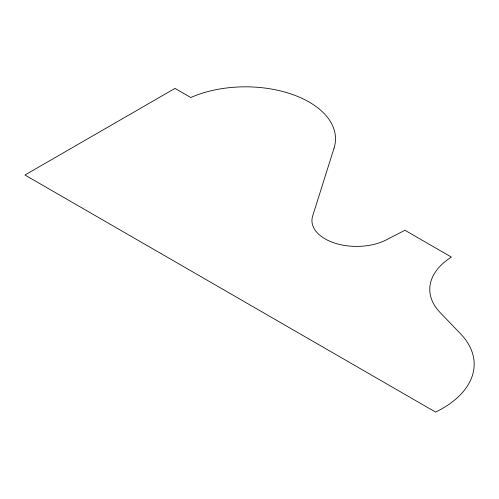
<?xml version="1.0" encoding="UTF-8"?>
<svg xmlns="http://www.w3.org/2000/svg" width="499" height="499" viewBox="0 0 499 499"><rect width="100%" height="100%" fill="white"/><g stroke="black" fill="none" stroke-linecap="round" stroke-linejoin="round"><path stroke-width="0.75" d="M334.056 148.116L312.673 215.998A44.673 25.792 0 0 0 335.889 243.456A44.673 25.792 0 0 0 388.216 238.846L404.963 230.282L451.389 257.085A83.071 47.96 0 0 0 440.212 312.636L460.533 333.769A108.557 62.674 0 0 1 435.596 412.105L24.95 175.018L174.993 88.392L190.786 97.511A90.045 51.983 0 0 1 292.458 94.467A90.045 51.983 0 0 1 334.056 148.116"/></g></svg>
